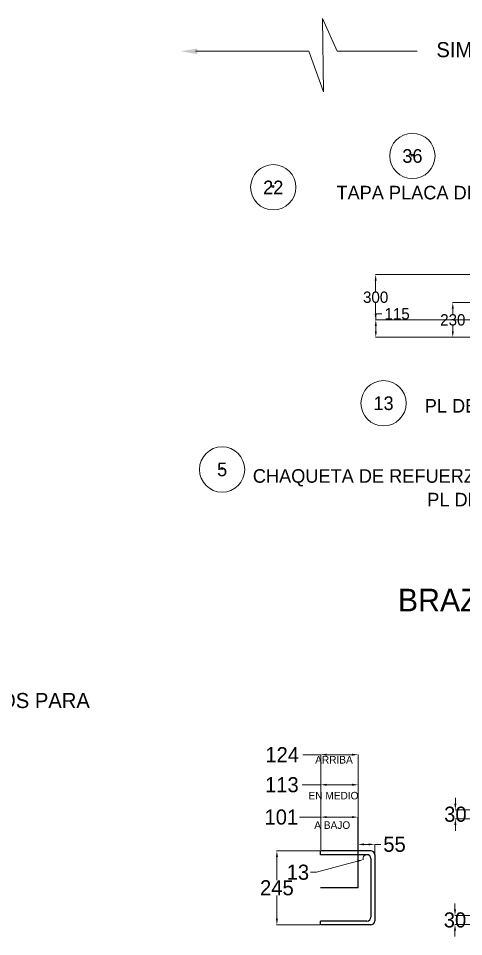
# Model space of a CAD drawing. Header units: centimetres. Extents: x 14 to 66415, y 14 to 43040.
# Drawn here: x 16390 to 22288, y 19852 to 32014 of the extents above; entities that cross this region are included whole.
import ezdxf
from ezdxf.enums import TextEntityAlignment as Align

# ---------------------------------------------------------------- set-up
doc = ezdxf.new("R2010")
doc.units = ezdxf.units.CM
doc.header["$LTSCALE"] = 10
doc.header["$MEASUREMENT"] = 0
doc.layers.get('0').update_dxf_attribs({"linetype": 'CONTINUOUS'})
doc.layers.get('DEFPOINTS').update_dxf_attribs({"color": 2, "linetype": 'CONTINUOUS'})
for name, color, linetype in [('ACERO1', 144, 'CONTINUOUS'), ('DIMENCIONES', 252, 'CONTINUOUS'), ('EXTERNO', 131, 'CONTINUOUS'), ('TEXT', 7, 'CONTINUOUS'), ('TEXTOS', 7, 'CONTINUOUS')]:
    doc.layers.add(name, color=color, linetype=linetype)
doc.styles.get("Standard").update_dxf_attribs({"font": ''})
doc.styles.get('Standard').set_extended_font_data('Zurich Ex BT')
doc.dimstyles.get("Standard").update_dxf_attribs({"dimtxt": 200, "dimasz": 80, "dimexe": 3, "dimexo": 10, "dimgap": 0.09, "dimtad": 0, "dimtih": 1, "dimtoh": 1, "dimzin": 0, "dimdsep": 46, "dimtxsty": 'Standard', "dimcen": 0.09, "dimclrd": 256, "dimclre": 256, "dimclrt": 256, "dimadec": 0, "dimazin": 0, "dimtfac": 1, "dimtofl": 0, "dimtmove": 0, "dimatfit": 3, "dimfxl": 0, "dimtolj": 1, "dimtzin": 0, "dimlwd": 0, "dimlwe": 0, "dimarcsym": 0})

# ---------------------------------------------------------------- blocks, each defined once
blk = doc.blocks.new('*D66')
at = {"layer": 'DEFPOINTS', "color": 0}
for p in [(24095, 28250), (22144, 27790), (24095, 27790)]:
    blk.add_point(p, dxfattribs=at)
at = {"layer": 'DIMENCIONES', "lineweight": 0}
for p, q in [((24085, 28250), (22141, 28250)), ((22144, 28170), (22144, 28097)), ((22144, 27870), (22144, 27944)), ((24085, 27790), (22141, 27790))]:
    blk.add_line(p, q, dxfattribs=at)
at = {"layer": 'DIMENCIONES'}
for points in [[(22130, 28170), (22157, 28170), (22144, 28250)], [(22130, 27870), (22157, 27870), (22144, 27790)]]:
    blk.add_solid(points, dxfattribs=at)
at = {"layer": 'DIMENCIONES', "insert": (22144, 28020), "char_height": 150, "attachment_point": 5}
blk.add_mtext('\\A1;230', dxfattribs=at)
blk = doc.blocks.new('*D67')
at = {"layer": 'DEFPOINTS', "color": 0}
for p in [(21124, 28020), (24205, 28020), (24095, 27790)]:
    blk.add_point(p, dxfattribs=at)
at = {"layer": 'DIMENCIONES', "lineweight": 0}
for p, q in [((21124, 28020), (21124, 28100)), ((21124, 28100), (21204, 28100)), ((24195, 28020), (21121, 28020)), ((21124, 27870), (21124, 27940)), ((24085, 27790), (21121, 27790))]:
    blk.add_line(p, q, dxfattribs=at)
at = {"layer": 'DIMENCIONES'}
for points in [[(21111, 27940), (21138, 27940), (21124, 28020)], [(21111, 27870), (21138, 27870), (21124, 27790)]]:
    blk.add_solid(points, dxfattribs=at)
at = {"layer": 'DIMENCIONES', "insert": (21406, 28100), "char_height": 150, "attachment_point": 5}
blk.add_mtext('\\A1;115', dxfattribs=at)
blk = doc.blocks.new('*D68')
at = {"layer": 'DEFPOINTS', "color": 0}
for p in [(21122, 28620), (24395, 28620), (24205, 28020)]:
    blk.add_point(p, dxfattribs=at)
at = {"layer": 'DIMENCIONES', "lineweight": 0}
for p, q in [((24385, 28620), (21119, 28620)), ((21122, 28540), (21122, 28397)), ((21122, 28100), (21122, 28244)), ((24195, 28020), (21119, 28020))]:
    blk.add_line(p, q, dxfattribs=at)
at = {"layer": 'DIMENCIONES'}
for points in [[(21109, 28540), (21136, 28540), (21122, 28620)], [(21109, 28100), (21136, 28100), (21122, 28020)]]:
    blk.add_solid(points, dxfattribs=at)
at = {"layer": 'DIMENCIONES', "insert": (21122, 28320), "char_height": 150, "attachment_point": 5}
blk.add_mtext('\\A1;300', dxfattribs=at)
blk = doc.blocks.new('*D138')
at = {"layer": 'DEFPOINTS', "color": 0}
for p in [(22173, 20132), (23331, 20132), (23551, 20012)]:
    blk.add_point(p, dxfattribs=at)
at = {"layer": 'DIMENCIONES', "lineweight": 0}
for p, q in [((22173, 20212), (22173, 20292)), ((23321, 20132), (22170, 20132)), ((23541, 20012), (22170, 20012)), ((22173, 19932), (22173, 19852))]:
    blk.add_line(p, q, dxfattribs=at)
at = {"layer": 'DIMENCIONES'}
for points in [[(22160, 20212), (22187, 20212), (22173, 20132)], [(22160, 19932), (22187, 19932), (22173, 20012)]]:
    blk.add_solid(points, dxfattribs=at)
at = {"layer": 'DIMENCIONES', "insert": (22173, 20072), "char_height": 200, "attachment_point": 5}
blk.add_mtext('\\A1;30', dxfattribs=at)
blk = doc.blocks.new('*D139')
at = {"layer": 'DEFPOINTS', "color": 0}
for p in [(22178, 21532), (22835, 21532), (23331, 21412)]:
    blk.add_point(p, dxfattribs=at)
at = {"layer": 'DIMENCIONES', "lineweight": 0}
for p, q in [((22178, 21612), (22178, 21692)), ((22825, 21532), (22175, 21532)), ((23321, 21412), (22175, 21412)), ((22178, 21332), (22178, 21252))]:
    blk.add_line(p, q, dxfattribs=at)
at = {"layer": 'DIMENCIONES'}
for points in [[(22164, 21612), (22191, 21612), (22178, 21532)], [(22164, 21332), (22191, 21332), (22178, 21412)]]:
    blk.add_solid(points, dxfattribs=at)
at = {"layer": 'DIMENCIONES', "insert": (22178, 21472), "char_height": 200, "attachment_point": 5}
blk.add_mtext('\\A1;30', dxfattribs=at)
blk = doc.blocks.new('*D140')
at = {"layer": 'DEFPOINTS', "color": 0}
for p in [(20890, 21074), (20890, 20988), (21110, 20936)]:
    blk.add_point(p, dxfattribs=at)
at = {"layer": 'DIMENCIONES', "lineweight": 0}
for p, q in [((20890, 20998), (20890, 21077)), ((20970, 21074), (21030, 21074)), ((21110, 20946), (21110, 21077)), ((21110, 21074), (21190, 21074))]:
    blk.add_line(p, q, dxfattribs=at)
at = {"layer": 'DIMENCIONES'}
for points in [[(20970, 21087), (20970, 21060), (20890, 21074)], [(21030, 21087), (21030, 21060), (21110, 21074)]]:
    blk.add_solid(points, dxfattribs=at)
at = {"layer": 'DIMENCIONES', "insert": (21372, 21074), "char_height": 200, "attachment_point": 5}
blk.add_mtext('\\A1;55', dxfattribs=at)
blk = doc.blocks.new('*D141')
at = {"layer": 'DEFPOINTS', "color": 0}
for p in [(20394, 22262), (20394, 20996), (20890, 20996)]:
    blk.add_point(p, dxfattribs=at)
at = {"layer": 'DIMENCIONES', "lineweight": 0}
for p, q in [((20394, 22262), (20158, 22262)), ((20394, 21006), (20394, 22265)), ((20810, 22262), (20474, 22262)), ((20890, 21006), (20890, 22265))]:
    blk.add_line(p, q, dxfattribs=at)
at = {"layer": 'DIMENCIONES'}
for points in [[(20474, 22275), (20474, 22248), (20394, 22262)], [(20810, 22275), (20810, 22248), (20890, 22262)]]:
    blk.add_solid(points, dxfattribs=at)
at = {"layer": 'DIMENCIONES', "insert": (19884, 22262), "char_height": 200, "attachment_point": 5}
blk.add_mtext('\\A1;124', dxfattribs=at)
blk = doc.blocks.new('*D142')
at = {"layer": 'DEFPOINTS', "color": 0}
for p in [(20394, 21863), (20394, 20988), (20890, 21004)]:
    blk.add_point(p, dxfattribs=at)
at = {"layer": 'DIMENCIONES', "lineweight": 0}
for p, q in [((20394, 21863), (20147, 21863)), ((20394, 20998), (20394, 21866)), ((20810, 21863), (20474, 21863)), ((20890, 21014), (20890, 21866))]:
    blk.add_line(p, q, dxfattribs=at)
at = {"layer": 'DIMENCIONES'}
for points in [[(20474, 21877), (20474, 21850), (20394, 21863)], [(20810, 21877), (20810, 21850), (20890, 21863)]]:
    blk.add_solid(points, dxfattribs=at)
at = {"layer": 'DIMENCIONES', "insert": (19880, 21863), "char_height": 200, "attachment_point": 5}
blk.add_mtext('\\A1;113', dxfattribs=at)
blk = doc.blocks.new('*D143')
at = {"layer": 'DEFPOINTS', "color": 0}
for p in [(20394, 21435), (20394, 20988), (20890, 20988)]:
    blk.add_point(p, dxfattribs=at)
at = {"layer": 'DIMENCIONES', "lineweight": 0}
for p, q in [((20394, 21435), (20115, 21435)), ((20394, 20998), (20394, 21438)), ((20810, 21435), (20474, 21435)), ((20890, 20998), (20890, 21438))]:
    blk.add_line(p, q, dxfattribs=at)
at = {"layer": 'DIMENCIONES'}
for points in [[(20474, 21448), (20474, 21422), (20394, 21435)], [(20810, 21448), (20810, 21422), (20890, 21435)]]:
    blk.add_solid(points, dxfattribs=at)
at = {"layer": 'DIMENCIONES', "insert": (19873, 21435), "char_height": 200, "attachment_point": 5}
blk.add_mtext('\\A1;101', dxfattribs=at)
blk = doc.blocks.new('*D144')
at = {"layer": 'DEFPOINTS', "color": 0}
for p in [(20957, 20872), (21007, 20885)]:
    blk.add_point(p, dxfattribs=at)
at = {"layer": 'DIMENCIONES', "lineweight": 0}
for p, q in [((20339, 20704), (20880, 20851)), ((21007, 20885), (21007, 20885)), ((21007, 20885), (21007, 20885)), ((20259, 20704), (20339, 20704))]:
    blk.add_line(p, q, dxfattribs=at)
blk.add_arc((21007, 20885), 52, 101.0184, 198.5195, dxfattribs=at)
at = {"layer": 'DIMENCIONES'}
blk.add_solid([(20876, 20864), (20883, 20838), (20957, 20872)], dxfattribs=at)
at = {"layer": 'DIMENCIONES', "insert": (20092, 20704), "char_height": 200, "attachment_point": 5}
blk.add_mtext('\\A1;13', dxfattribs=at)
blk = doc.blocks.new('*D145')
at = {"layer": 'DEFPOINTS', "color": 0}
for p in [(20394, 20988), (19814, 20008), (20394, 20008)]:
    blk.add_point(p, dxfattribs=at)
at = {"layer": 'DIMENCIONES', "lineweight": 0}
for p, q in [((20384, 20988), (19811, 20988)), ((19814, 20908), (19814, 20600)), ((19814, 20088), (19814, 20396)), ((20384, 20008), (19811, 20008))]:
    blk.add_line(p, q, dxfattribs=at)
at = {"layer": 'DIMENCIONES'}
for points in [[(19801, 20908), (19828, 20908), (19814, 20988)], [(19801, 20088), (19828, 20088), (19814, 20008)]]:
    blk.add_solid(points, dxfattribs=at)
at = {"layer": 'DIMENCIONES', "insert": (19814, 20498), "char_height": 200, "attachment_point": 5}
blk.add_mtext('\\A1;245', dxfattribs=at)

msp = doc.modelspace()

# ---------------------------------------------------------------- linework, layer by layer
at = {"layer": 'ACERO1'}
for p, q in [((21057.913, 20988.179), (20393.913, 20988.179)), ((21007.113, 20937.379), (20393.913, 20937.379)), ((21109.913, 20936.179), (21109.913, 20060.179)), ((21059.113, 20885.379), (21059.113, 20110.979)), ((21007.113, 20058.979), (20393.913, 20058.979)), ((21057.913, 20008.179), (20393.913, 20008.179))]:
    msp.add_line(p, q, dxfattribs=at)
for centre, start, end in [((21007.113, 20885.379), 0, 90), ((21057.913, 20936.179), 0, 90), ((21007.113, 20110.979), 270, 0), ((21057.913, 20060.179), 270, 0)]:
    msp.add_arc(centre, 52, start, end, dxfattribs=at)
at = {"layer": 'DIMENCIONES'}
for p, q in [((20889.913, 20498.179), (20889.913, 21434.874)), ((20393.913, 20937.379), (20393.913, 20988.179)), ((20889.913, 20498.179), (20393.913, 20498.179)), ((20393.913, 20008.179), (20393.913, 20058.979))]:
    msp.add_line(p, q, dxfattribs=at)
at = {"layer": 'EXTERNO'}
for centre in [(21605.513, 30203.925), (19762.333, 29788.801), (19085.271, 26051.34)]:
    msp.add_circle(centre, 12.7, dxfattribs=at)
at = {"layer": 'TEXT', "linetype": 'ByBlock', "lineweight": 5}
for p, q in [((20418.522, 32014.203), (20613.14, 31577.853)), ((20418.522, 32014.203), (20432.424, 31041.705)), ((20237.806, 31577.853), (18736.139, 31577.853)), ((20237.806, 31577.853), (20432.424, 31041.705)), ((21673.731, 31577.853), (20613.14, 31577.853))]:
    msp.add_line(p, q, dxfattribs=at)
at = {"layer": 'TEXT', "lineweight": 5}
for centre in [(21609.08, 30191.736), (19765.901, 29776.612), (21226.677, 26916.364), (19088.839, 26039.152)]:
    msp.add_circle(centre, 300, dxfattribs=at)
at = {"layer": 'TEXT', "linetype": 'ByBlock', "lineweight": 5}
for points in [[(18757.768, 31614.865), (18757.768, 31540.84), (18535.693, 31577.853)], [(18761.716, 31614.207), (18761.716, 31540.182), (18539.641, 31577.195)]]:
    msp.add_solid(points, dxfattribs=at)

# ---------------------------------------------------------------- texts
for s, height, p in [('CHAQUETA DE REFUERZO', 180, (19495.355, 25863.267)), ('PL DE 6,35', 180, (21805.806, 25550.413)), ('ARRIBA', 100, (20321.465, 22144.512)), ('EN MEDIO', 100, (20233.024, 21669.768)), ('A BAJO', 100, (20309.486, 21279.129))]:
    msp.add_text(s, height=height).set_placement(p)
for s, height, p in [('SIMETRICO', 200, (22669.319, 31599.662)), ('PL DE 9,53', 180, (22387.906, 26882.278))]:
    msp.add_text(s, height=height, dxfattribs=at).set_placement(p, align=Align.MIDDLE_CENTER)
msp.add_text('TAPA PLACA DE 4,7 X 440 %%c', height=180, dxfattribs=at).set_placement((22221.769, 29693.086), align=Align.MIDDLE)
at = {"layer": 'TEXT', "lineweight": 5}
msp.add_text('BRAZO DE CABLE DE GUARDA', height=300, dxfattribs=at).set_placement((21416.711, 24160.127))
at = {"layer": 'TEXT', "insert": (11570.609, 23079.21), "char_height": 200, "width": 6108.83303, "attachment_point": 1}
msp.add_mtext('TALADRO DE 30 MM, BORDES ROMOS PARA SALIDA DEL CABLE DE TIERRA', dxfattribs=at)
at = {"layer": 'TEXTOS', "lineweight": 5}
for s, p in [('36', (21609.08, 30191.736)), ('22', (19765.901, 29776.612)), ('13', (21226.677, 26916.364)), ('5', (19088.839, 26039.152))]:
    msp.add_text(s, height=180, dxfattribs=at).set_placement(p, align=Align.MIDDLE)

# ---------------------------------------------------------------- dimensions: what is measured, and where the dimension line sits
at = {"layer": 'DIMENCIONES'}
for base, p1, p2, text, override, picture, middle in [((21122.184, 28620.493), (24205.296, 28020.493), (24395.296, 28620.493), '300', {"dimtxt": 150}, '*D68', (21122.184, 28320.493)), ((22143.832, 27790.493), (24095.296, 28250.493), (24095.296, 27790.493), '230', {"dimtxt": 150}, '*D66', (22143.832, 28020.493)), ((21124.343, 28020.493), (24095.296, 27790.493), (24205.296, 28020.493), '115', {"dimtxt": 150}, '*D67', (21406.349, 28100.493)), ((19814.458, 20008.179), (20393.913, 20988.179), (20393.913, 20008.179), '245', {"dimtxt": 200}, '*D145', (19814.458, 20498.179))]:
    dim = msp.add_linear_dim(base=base, p1=p1, p2=p2, angle=90, text=text, dimstyle='Standard', override=override, dxfattribs=at)
    dim.commit()
    dim.dimension.update_dxf_attribs({"geometry": picture, "text_midpoint": middle})
for base, p1, p2, text, picture, middle in [((20393.913, 22261.634), (20889.913, 20996.179), (20393.913, 20996.179), '124', '*D141', (19883.785, 22261.634)), ((20393.913, 21863.322), (20889.913, 21004.179), (20393.913, 20988.179), '113', '*D142', (19879.704, 21863.322)), ((20393.913, 21434.874), (20889.913, 20988.179), (20393.913, 20988.179), '101', '*D143', (19873.281, 21434.874)), ((20889.913, 21073.634), (21109.913, 20936.179), (20889.913, 20988.179), '55', '*D140', (21371.63, 21073.634))]:
    dim = msp.add_linear_dim(base=base, p1=p1, p2=p2, text=text, dimstyle='Standard', override={"dimtxt": 200}, dxfattribs=at)
    dim.commit()
    dim.dimension.update_dxf_attribs({"geometry": picture, "text_midpoint": middle, "dimtype": 160})
for base, p1, p2, picture, middle in [((22177.829, 21531.941), (23331.286, 21411.941), (22835.286, 21531.941), '*D139', (22177.829, 21471.941)), ((22173.248, 20131.941), (23551.286, 20011.941), (23331.286, 20131.941), '*D138', (22173.248, 20071.941))]:
    dim = msp.add_linear_dim(base=base, p1=p1, p2=p2, angle=90, text='30', dimstyle='Standard', override={"dimtxt": 200}, dxfattribs=at)
    dim.commit()
    dim.dimension.update_dxf_attribs({"geometry": picture, "text_midpoint": middle, "dimtype": 160})
dim = msp.add_radius_dim(center=(21007.113, 20885.379), mpoint=(20956.935, 20871.732), text='13', dimstyle='Standard', override={"dimtxt": 200}, dxfattribs=at)
dim.commit()
dim.dimension.update_dxf_attribs({"geometry": '*D144', "text_midpoint": (20092.361, 20703.78), "dimtype": 164})

doc.saveas('drawing.dxf')
